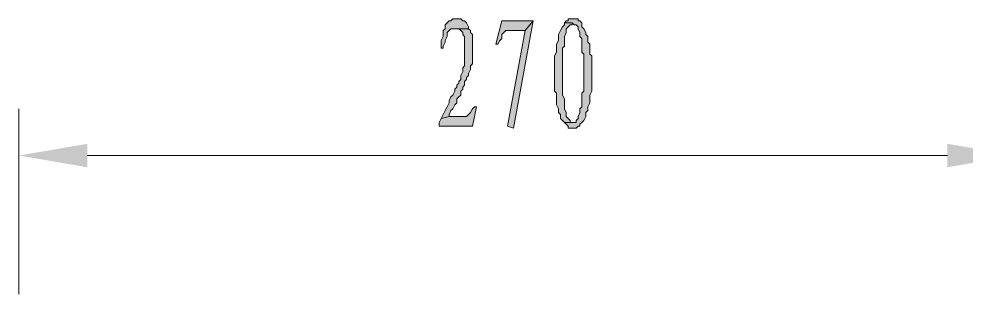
# Model space of a CAD drawing. Header units: millimetres. Extents: x 24 to 410, y 10 to 282.
# Drawn here: x 102.28 to 122.79, y 243.25 to 249.22 of the extents above; entities that cross this region are included whole.
import ezdxf

# ---------------------------------------------------------------- set-up
doc = ezdxf.new("R2010")
doc.units = ezdxf.units.MM

msp = doc.modelspace()

# ---------------------------------------------------------------- hatches: boundary and pattern name
h = msp.add_hatch(color=7)
h.dxf.hatch_style = 2
h.paths.add_polyline_path([(111.802333, 249.216333), (111.675333, 249.216333), (111.633, 249.174), (111.590667, 249.174), (111.548333, 249.131667), (111.506, 249.089333), (111.506, 249.004667), (111.463667, 248.962333), (111.463667, 248.835333), (111.421333, 248.750667), (111.421333, 248.581333), (111.463667, 248.581333), (111.463667, 248.623667), (111.506, 248.708333), (111.506, 248.750667), (111.548333, 248.835333), (111.548333, 248.92), (111.590667, 248.962333), (111.633, 249.004667), (111.675333, 249.004667), (111.717667, 249.004667), (112.014, 249.004667), (112.014, 249.047), (111.971667, 249.131667), (111.929333, 249.174), (111.887, 249.174), (111.844667, 249.216333)])
h = msp.add_hatch(color=7)
h.dxf.hatch_style = 2
h.paths.add_polyline_path([(114.257667, 249.216333), (114.173, 249.216333), (114.173, 249.174), (114.130667, 249.174), (114.088333, 249.131667), (114.257667, 249.131667), (114.3, 249.089333), (114.342333, 249.089333), (114.384667, 249.047), (114.384667, 249.004667), (114.427, 248.92), (114.427, 248.835333), (114.469333, 248.793), (114.469333, 248.496667), (114.511667, 248.454333), (114.511667, 248.031), (114.511667, 247.988667), (114.511667, 247.65), (114.469333, 247.607667), (114.469333, 247.311333), (114.427, 247.269), (114.427, 247.184333), (114.384667, 247.099667), (114.384667, 247.057333), (114.342333, 247.015), (114.342333, 246.972667), (114.3, 246.972667), (114.088333, 246.972667), (114.130667, 246.930333), (114.173, 246.888), (114.173, 246.845667), (114.215333, 246.845667), (114.342333, 246.845667), (114.384667, 246.888), (114.427, 246.888), (114.427, 246.930333), (114.469333, 246.972667), (114.511667, 247.015), (114.554, 247.099667), (114.554, 247.184333), (114.596333, 247.226667), (114.596333, 247.311333), (114.638667, 247.396), (114.638667, 247.565333), (114.681, 247.65), (114.681, 248.412), (114.638667, 248.454333), (114.638667, 248.666), (114.596333, 248.708333), (114.596333, 248.835333), (114.554, 248.877667), (114.554, 248.92), (114.511667, 249.004667), (114.469333, 249.047), (114.469333, 249.131667), (114.427, 249.174), (114.384667, 249.174), (114.384667, 249.216333)])
h = msp.add_hatch(color=7)
h.dxf.hatch_style = 2
h.paths.add_polyline_path([(112.014, 249.004667), (111.717667, 249.004667), (111.76, 249.004667), (111.802333, 249.004667), (111.844667, 248.962333), (111.887, 248.92), (111.887, 248.877667), (111.929333, 248.835333), (111.929333, 248.200333), (111.887, 248.158), (111.887, 248.073333), (111.844667, 247.988667), (111.844667, 247.904), (111.802333, 247.861667), (111.802333, 247.819333), (111.76, 247.777), (111.76, 247.734667), (111.717667, 247.692333), (111.717667, 247.65), (111.675333, 247.565333), (111.633, 247.523), (111.590667, 247.438333), (111.590667, 247.396), (111.548333, 247.311333), (111.506, 247.226667), (111.463667, 247.142), (111.421333, 247.057333), (111.590667, 247.099667), (111.590667, 247.142), (111.633, 247.226667), (111.675333, 247.269), (111.717667, 247.353667), (111.76, 247.396), (111.76, 247.480667), (111.802333, 247.523), (111.844667, 247.565333), (111.844667, 247.65), (111.887, 247.692333), (111.887, 247.734667), (111.929333, 247.777), (111.929333, 247.861667), (111.971667, 247.904), (111.971667, 247.946333), (112.014, 247.988667), (112.014, 248.031), (112.056333, 248.115667), (112.056333, 248.200333), (112.098667, 248.242667), (112.098667, 248.877667), (112.056333, 248.92), (112.056333, 248.962333)])
h = msp.add_hatch(color=7)
h.dxf.hatch_style = 2
h.paths.add_polyline_path([(113.411, 249.174), (112.733667, 249.174), (112.606667, 248.666), (112.649, 248.666), (112.691333, 248.750667), (112.733667, 248.793), (112.733667, 248.877667), (112.776, 248.92), (112.818333, 248.962333), (113.241667, 248.962333)])
h = msp.add_hatch(color=7)
h.dxf.hatch_style = 2
h.paths.add_polyline_path([(113.411, 249.174), (113.241667, 248.962333), (112.860667, 246.888), (112.987667, 246.845667)])
h = msp.add_hatch(color=7)
h.dxf.hatch_style = 2
h.paths.add_polyline_path([(114.088333, 249.131667), (114.088333, 249.089333), (114.046, 249.047), (114.003667, 248.962333), (113.961333, 248.877667), (113.961333, 248.750667), (113.919, 248.666), (113.919, 248.496667), (113.876667, 248.412), (113.876667, 247.65), (113.919, 247.607667), (113.919, 247.438333), (113.919, 247.396), (113.919, 247.353667), (113.961333, 247.269), (113.961333, 247.184333), (114.003667, 247.142), (114.003667, 247.057333), (114.046, 247.015), (114.088333, 246.972667), (114.257667, 246.972667), (114.215333, 246.972667), (114.215333, 247.015), (114.173, 247.057333), (114.130667, 247.099667), (114.130667, 247.184333), (114.088333, 247.269), (114.088333, 247.480667), (114.046, 247.565333), (114.046, 248.581333), (114.088333, 248.623667), (114.088333, 248.835333), (114.130667, 248.92), (114.130667, 249.004667), (114.173, 249.047), (114.215333, 249.089333), (114.257667, 249.089333), (114.257667, 249.131667)])
h = msp.add_hatch(color=7)
h.dxf.hatch_style = 2
h.paths.add_polyline_path([(112.183333, 247.311333), (112.141, 247.311333), (112.098667, 247.269), (112.056333, 247.184333), (112.014, 247.142), (111.971667, 247.099667), (111.590667, 247.099667), (111.421333, 247.057333), (111.379, 246.972667), (111.379, 246.888), (112.098667, 246.888)])
h = msp.add_hatch(color=7)
h.dxf.hatch_style = 2
h.paths.add_polyline_path([(103.759, 246.507), (103.759, 245.999), (102.277333, 246.253)])
h = msp.add_hatch(color=7)
h.dxf.hatch_style = 2
h.paths.add_polyline_path([(122.385667, 246.507), (122.385667, 245.999), (123.867333, 246.253)])

# ---------------------------------------------------------------- linework, layer by layer
at = {"color": 7, "lineweight": 0}
for points in [[(111.802333, 249.216333), (111.675333, 249.216333), (111.633, 249.174), (111.590667, 249.174), (111.548333, 249.131667), (111.506, 249.089333), (111.506, 249.004667), (111.463667, 248.962333), (111.463667, 248.835333), (111.421333, 248.750667), (111.421333, 248.581333), (111.463667, 248.581333), (111.463667, 248.623667), (111.506, 248.708333), (111.506, 248.750667), (111.548333, 248.835333), (111.548333, 248.92), (111.590667, 248.962333), (111.633, 249.004667), (111.675333, 249.004667), (111.717667, 249.004667), (112.014, 249.004667), (112.014, 249.047), (111.971667, 249.131667), (111.929333, 249.174), (111.887, 249.174), (111.844667, 249.216333)], [(114.257667, 249.216333), (114.173, 249.216333), (114.173, 249.174), (114.130667, 249.174), (114.088333, 249.131667), (114.257667, 249.131667), (114.3, 249.089333), (114.342333, 249.089333), (114.384667, 249.047), (114.384667, 249.004667), (114.427, 248.92), (114.427, 248.835333), (114.469333, 248.793), (114.469333, 248.496667), (114.511667, 248.454333), (114.511667, 248.031), (114.511667, 247.988667), (114.511667, 247.65), (114.469333, 247.607667), (114.469333, 247.311333), (114.427, 247.269), (114.427, 247.184333), (114.384667, 247.099667), (114.384667, 247.057333), (114.342333, 247.015), (114.342333, 246.972667), (114.3, 246.972667), (114.088333, 246.972667), (114.130667, 246.930333), (114.173, 246.888), (114.173, 246.845667), (114.215333, 246.845667), (114.342333, 246.845667), (114.384667, 246.888), (114.427, 246.888), (114.427, 246.930333), (114.469333, 246.972667), (114.511667, 247.015), (114.554, 247.099667), (114.554, 247.184333), (114.596333, 247.226667), (114.596333, 247.311333), (114.638667, 247.396), (114.638667, 247.565333), (114.681, 247.65), (114.681, 248.412), (114.638667, 248.454333), (114.638667, 248.666), (114.596333, 248.708333), (114.596333, 248.835333), (114.554, 248.877667), (114.554, 248.92), (114.511667, 249.004667), (114.469333, 249.047), (114.469333, 249.131667), (114.427, 249.174), (114.384667, 249.174), (114.384667, 249.216333)], [(112.014, 249.004667), (111.717667, 249.004667), (111.76, 249.004667), (111.802333, 249.004667), (111.844667, 248.962333), (111.887, 248.92), (111.887, 248.877667), (111.929333, 248.835333), (111.929333, 248.200333), (111.887, 248.158), (111.887, 248.073333), (111.844667, 247.988667), (111.844667, 247.904), (111.802333, 247.861667), (111.802333, 247.819333), (111.76, 247.777), (111.76, 247.734667), (111.717667, 247.692333), (111.717667, 247.65), (111.675333, 247.565333), (111.633, 247.523), (111.590667, 247.438333), (111.590667, 247.396), (111.548333, 247.311333), (111.506, 247.226667), (111.463667, 247.142), (111.421333, 247.057333), (111.590667, 247.099667), (111.590667, 247.142), (111.633, 247.226667), (111.675333, 247.269), (111.717667, 247.353667), (111.76, 247.396), (111.76, 247.480667), (111.802333, 247.523), (111.844667, 247.565333), (111.844667, 247.65), (111.887, 247.692333), (111.887, 247.734667), (111.929333, 247.777), (111.929333, 247.861667), (111.971667, 247.904), (111.971667, 247.946333), (112.014, 247.988667), (112.014, 248.031), (112.056333, 248.115667), (112.056333, 248.200333), (112.098667, 248.242667), (112.098667, 248.877667), (112.056333, 248.92), (112.056333, 248.962333)], [(113.411, 249.174), (112.733667, 249.174), (112.606667, 248.666), (112.649, 248.666), (112.691333, 248.750667), (112.733667, 248.793), (112.733667, 248.877667), (112.776, 248.92), (112.818333, 248.962333), (113.241667, 248.962333)], [(113.411, 249.174), (113.241667, 248.962333), (112.860667, 246.888), (112.987667, 246.845667)], [(114.088333, 249.131667), (114.088333, 249.089333), (114.046, 249.047), (114.003667, 248.962333), (113.961333, 248.877667), (113.961333, 248.750667), (113.919, 248.666), (113.919, 248.496667), (113.876667, 248.412), (113.876667, 247.65), (113.919, 247.607667), (113.919, 247.438333), (113.919, 247.396), (113.919, 247.353667), (113.961333, 247.269), (113.961333, 247.184333), (114.003667, 247.142), (114.003667, 247.057333), (114.046, 247.015), (114.088333, 246.972667), (114.257667, 246.972667), (114.215333, 246.972667), (114.215333, 247.015), (114.173, 247.057333), (114.130667, 247.099667), (114.130667, 247.184333), (114.088333, 247.269), (114.088333, 247.480667), (114.046, 247.565333), (114.046, 248.581333), (114.088333, 248.623667), (114.088333, 248.835333), (114.130667, 248.92), (114.130667, 249.004667), (114.173, 249.047), (114.215333, 249.089333), (114.257667, 249.089333), (114.257667, 249.131667)], [(112.183333, 247.311333), (112.141, 247.311333), (112.098667, 247.269), (112.056333, 247.184333), (112.014, 247.142), (111.971667, 247.099667), (111.590667, 247.099667), (111.421333, 247.057333), (111.379, 246.972667), (111.379, 246.888), (112.098667, 246.888)]]:
    msp.add_lwpolyline(points, close=True, dxfattribs=at)
for points in [[(102.277333, 243.247333), (102.277333, 247.269)], [(122.385667, 246.253), (103.759, 246.253)]]:
    msp.add_lwpolyline(points, dxfattribs=at)

doc.saveas('drawing.dxf')
